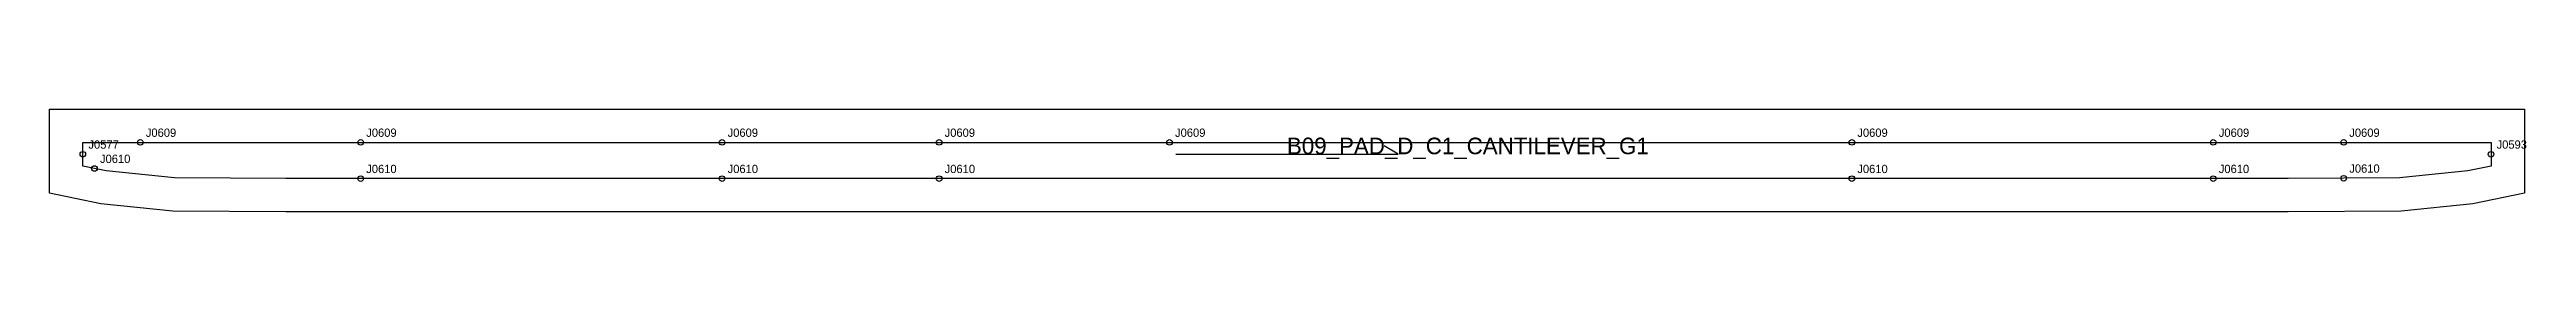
# Model space of a CAD drawing. Header units: millimetres. Extents: x -12 to 879, y -25 to 12.
import ezdxf

# ---------------------------------------------------------------- set-up
doc = ezdxf.new("R2010")
doc.units = ezdxf.units.MM
for name, color, linetype in [('CUT', 1, 'Continuous'), ('GRAIN', 3, 'Continuous'), ('LABEL', 7, 'Continuous'), ('NOTCH', 2, 'Continuous'), ('SEW', 5, 'Continuous')]:
    doc.layers.add(name, color=color, linetype=linetype)

msp = doc.modelspace()

# ---------------------------------------------------------------- linework, layer by layer
at = {"layer": 'CUT'}
msp.add_lwpolyline([(-12, 12), (8.33, 12), (32.98, 12), (73.03, 12), (126.91, 12), (192.57, 12), (267.49, 12), (348.77, 12), (433.31, 12), (517.84, 12), (599.13, 12), (674.04, 12), (739.7, 12), (793.59, 12), (833.63, 12), (858.29, 12), (878.62, 12), (878.62, -18.32), (860.12, -22.19), (834.28, -24.79), (793.63, -25.08), (739.7, -25.08), (674.04, -25.08), (599.13, -25.08), (517.84, -25.08), (433.31, -25.08), (348.77, -25.08), (267.49, -25.08), (192.57, -25.08), (126.91, -25.08), (72.98, -25.08), (32.34, -24.79), (6.49, -22.19), (-12, -18.32), (-12, 12)], close=True, dxfattribs=at)
at = {"layer": 'GRAIN'}
for p, q in [((393.31, -4.28), (473.31, -4.28)), ((473.31, -4.28), (468.31, -1.28))]:
    msp.add_line(p, q, dxfattribs=at)
at = {"layer": 'NOTCH'}
for centre in [(20.65, 0), (99.97, 0), (230.03, 0), (308.13, 0), (391.04, 0), (636.58, 0), (766.65, 0), (813.61, 0), (0, -4.28), (4.16, -9.44), (866.62, -4.28), (99.97, -13.08), (230.03, -13.08), (308.13, -13.08), (636.58, -13.08), (766.65, -13.08), (813.61, -12.94)]:
    msp.add_circle(centre, 1, dxfattribs=at)
at = {"layer": 'SEW'}
msp.add_lwpolyline([(0, 0), (8.33, 0), (32.98, 0), (73.03, 0), (126.91, 0), (192.57, 0), (267.49, 0), (348.77, 0), (433.31, 0), (517.84, 0), (599.13, 0), (674.04, 0), (739.7, 0), (793.59, 0), (833.63, 0), (858.29, 0), (866.62, 0), (866.62, -8.57), (858.29, -10.31), (833.63, -12.79), (793.59, -13.08), (739.7, -13.08), (674.04, -13.08), (599.13, -13.08), (517.84, -13.08), (433.31, -13.08), (348.77, -13.08), (267.49, -13.08), (192.57, -13.08), (126.91, -13.08), (73.03, -13.08), (32.98, -12.79), (8.33, -10.31), (0, -8.57)], close=True, dxfattribs=at)

# ---------------------------------------------------------------- texts
at = {"layer": 'LABEL'}
for s, height, p in [('J0577', 3, (2, -2.28)), ('J0609', 3, (22.65, 2)), ('J0609', 3, (101.97, 2)), ('J0609', 3, (232.03, 2)), ('J0609', 3, (310.13, 2)), ('J0609', 3, (393.04, 2)), ('B09_PAD_D_C1_CANTILEVER_G1', 6, (433.31, -4.28)), ('J0609', 3, (638.58, 2)), ('J0609', 3, (768.65, 2)), ('J0609', 3, (815.61, 2)), ('J0593', 3, (868.62, -2.28)), ('J0610', 3, (6.16, -7.44)), ('J0610', 3, (101.97, -11.08)), ('J0610', 3, (232.03, -11.08)), ('J0610', 3, (310.13, -11.08)), ('J0610', 3, (638.58, -11.08)), ('J0610', 3, (768.65, -11.08)), ('J0610', 3, (815.61, -10.94))]:
    msp.add_text(s, height=height, dxfattribs=at).set_placement(p)

doc.saveas('drawing.dxf')
